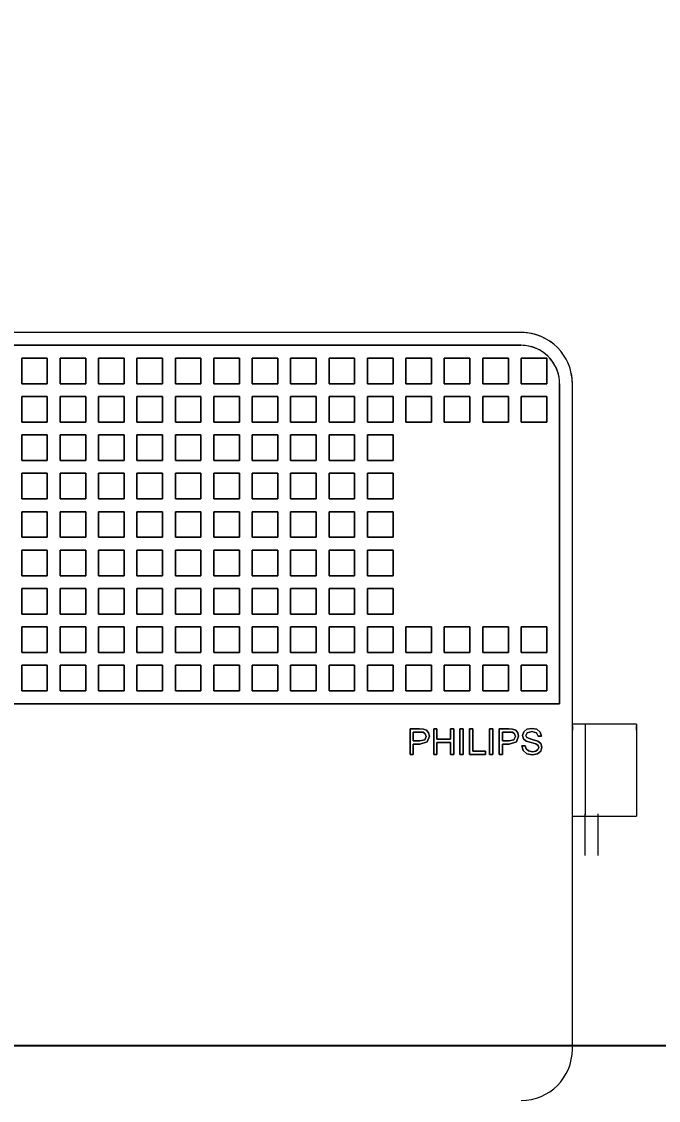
# Model space of a CAD drawing. Header units: millimetres. Extents: x -187664 to 435448, y -313239 to 299894.
# Drawn here: x 96892.5 to 97141.1, y -292047.8 to -291626.3 of the extents above; entities that cross this region are included whole.
import ezdxf

# ---------------------------------------------------------------- set-up
doc = ezdxf.new("R2010")
doc.units = ezdxf.units.MM
doc.layers.add('A-ANNO-DIMS', color=7, linetype='Continuous', lineweight=9)
doc.layers.add('E-LITE-EQPM', color=7, linetype='Continuous', lineweight=35)
doc.styles.add('Arial_2', font='arial.ttf', dxfattribs={"height": 300})
doc.dimstyles.new('DPA-DIM-3_0_T-T', dxfattribs={"dimscale": 304.8, "dimtxt": 306.07782, "dimasz": 0.656168, "dimexe": 0.656168, "dimexo": 0.0625, "dimgap": 0.164042, "dimtad": 1, "dimdec": 0, "dimzin": 0, "dimdsep": 46, "dimtxsty": 'Arial_2', "dimblk1": 'OBLIQUE', "dimblk2": 'OBLIQUE', "dimsah": 1, "dimcen": 0.09, "dimdle": 0.656168, "dimclrd": 7, "dimclre": 7, "dimclrt": 7, "dimadec": 8, "dimazin": 0, "dimtfac": 1, "dimtdec": 4, "dimtix": 1, "dimtmove": 0, "dimatfit": 3, "dimfxl": 1.312336, "dimfxlon": 1, "dimtvp": 1, "dimtolj": 1, "dimtzin": 0, "dimarcsym": 2})

# ---------------------------------------------------------------- blocks, each defined once
blk = doc.blocks.new('ACM_L18 - LED Flood Light Luminaire - ACM_L18 - LED Flood Light Luminaire-V252-2120-01 ENTRANCE 1 SECTION A')
at = {"layer": 'E-LITE-EQPM', "color": 7, "lineweight": 20}
for p, q in [((-886162.71, 104699), (-886572.71, 104699)), ((-886162.71, 104699), (-886572.71, 104699)), ((-886572.71, 104694), (-886162.71, 104694)), ((-886162.71, 104694), (-886572.71, 104694)), ((-886347.71, 104689), (-886357.71, 104689)), ((-886357.71, 104689), (-886357.71, 104679)), ((-886357.71, 104679), (-886357.71, 104689)), ((-886357.71, 104689), (-886347.71, 104689)), ((-886347.71, 104679), (-886347.71, 104689)), ((-886347.71, 104689), (-886347.71, 104679)), ((-886332.71, 104689), (-886342.71, 104689)), ((-886342.71, 104689), (-886342.71, 104679)), ((-886342.71, 104679), (-886342.71, 104689)), ((-886342.71, 104689), (-886332.71, 104689)), ((-886332.71, 104679), (-886332.71, 104689)), ((-886332.71, 104689), (-886332.71, 104679)), ((-886317.71, 104689), (-886327.71, 104689)), ((-886327.71, 104689), (-886327.71, 104679)), ((-886327.71, 104679), (-886327.71, 104689)), ((-886327.71, 104689), (-886317.71, 104689)), ((-886317.71, 104679), (-886317.71, 104689)), ((-886317.71, 104689), (-886317.71, 104679)), ((-886302.71, 104689), (-886312.71, 104689)), ((-886312.71, 104689), (-886312.71, 104679)), ((-886312.71, 104679), (-886312.71, 104689)), ((-886312.71, 104689), (-886302.71, 104689)), ((-886302.71, 104679), (-886302.71, 104689)), ((-886302.71, 104689), (-886302.71, 104679)), ((-886287.71, 104689), (-886297.71, 104689)), ((-886297.71, 104689), (-886297.71, 104679)), ((-886297.71, 104679), (-886297.71, 104689)), ((-886297.71, 104689), (-886287.71, 104689)), ((-886287.71, 104679), (-886287.71, 104689)), ((-886287.71, 104689), (-886287.71, 104679)), ((-886272.71, 104689), (-886282.71, 104689)), ((-886282.71, 104689), (-886282.71, 104679)), ((-886282.71, 104679), (-886282.71, 104689)), ((-886282.71, 104689), (-886272.71, 104689)), ((-886272.71, 104679), (-886272.71, 104689)), ((-886272.71, 104689), (-886272.71, 104679)), ((-886257.71, 104689), (-886267.71, 104689)), ((-886267.71, 104689), (-886267.71, 104679)), ((-886267.71, 104679), (-886267.71, 104689)), ((-886267.71, 104689), (-886257.71, 104689)), ((-886257.71, 104679), (-886257.71, 104689)), ((-886257.71, 104689), (-886257.71, 104679)), ((-886242.71, 104689), (-886252.71, 104689)), ((-886252.71, 104689), (-886252.71, 104679)), ((-886252.71, 104679), (-886252.71, 104689)), ((-886252.71, 104689), (-886242.71, 104689)), ((-886242.71, 104679), (-886242.71, 104689)), ((-886242.71, 104689), (-886242.71, 104679)), ((-886227.71, 104689), (-886237.71, 104689)), ((-886237.71, 104689), (-886237.71, 104679)), ((-886237.71, 104679), (-886237.71, 104689)), ((-886237.71, 104689), (-886227.71, 104689)), ((-886227.71, 104679), (-886227.71, 104689)), ((-886227.71, 104689), (-886227.71, 104679)), ((-886212.71, 104689), (-886222.71, 104689)), ((-886222.71, 104689), (-886222.71, 104679)), ((-886222.71, 104679), (-886222.71, 104689)), ((-886222.71, 104689), (-886212.71, 104689)), ((-886212.71, 104679), (-886212.71, 104689)), ((-886212.71, 104689), (-886212.71, 104679)), ((-886197.71, 104689), (-886207.71, 104689)), ((-886207.71, 104689), (-886207.71, 104679)), ((-886207.71, 104679), (-886207.71, 104689)), ((-886207.71, 104689), (-886197.71, 104689)), ((-886197.71, 104679), (-886197.71, 104689)), ((-886197.71, 104689), (-886197.71, 104679)), ((-886182.71, 104689), (-886192.71, 104689)), ((-886192.71, 104689), (-886192.71, 104679)), ((-886192.71, 104679), (-886192.71, 104689)), ((-886192.71, 104689), (-886182.71, 104689)), ((-886182.71, 104679), (-886182.71, 104689)), ((-886182.71, 104689), (-886182.71, 104679)), ((-886167.71, 104689), (-886177.71, 104689)), ((-886177.71, 104689), (-886177.71, 104679)), ((-886177.71, 104679), (-886177.71, 104689)), ((-886177.71, 104689), (-886167.71, 104689)), ((-886167.71, 104679), (-886167.71, 104689)), ((-886167.71, 104689), (-886167.71, 104679)), ((-886152.71, 104689), (-886162.71, 104689)), ((-886162.71, 104689), (-886162.71, 104679)), ((-886162.71, 104679), (-886162.71, 104689)), ((-886162.71, 104689), (-886152.71, 104689)), ((-886152.71, 104679), (-886152.71, 104689)), ((-886152.71, 104689), (-886152.71, 104679)), ((-886357.71, 104679), (-886347.71, 104679)), ((-886347.71, 104679), (-886357.71, 104679)), ((-886342.71, 104679), (-886332.71, 104679)), ((-886332.71, 104679), (-886342.71, 104679)), ((-886327.71, 104679), (-886317.71, 104679)), ((-886317.71, 104679), (-886327.71, 104679)), ((-886312.71, 104679), (-886302.71, 104679)), ((-886302.71, 104679), (-886312.71, 104679)), ((-886297.71, 104679), (-886287.71, 104679)), ((-886287.71, 104679), (-886297.71, 104679)), ((-886282.71, 104679), (-886272.71, 104679)), ((-886272.71, 104679), (-886282.71, 104679)), ((-886267.71, 104679), (-886257.71, 104679)), ((-886257.71, 104679), (-886267.71, 104679)), ((-886252.71, 104679), (-886242.71, 104679)), ((-886242.71, 104679), (-886252.71, 104679)), ((-886237.71, 104679), (-886227.71, 104679)), ((-886227.71, 104679), (-886237.71, 104679)), ((-886222.71, 104679), (-886212.71, 104679)), ((-886212.71, 104679), (-886222.71, 104679)), ((-886207.71, 104679), (-886197.71, 104679)), ((-886197.71, 104679), (-886207.71, 104679)), ((-886192.71, 104679), (-886182.71, 104679)), ((-886182.71, 104679), (-886192.71, 104679)), ((-886177.71, 104679), (-886167.71, 104679)), ((-886167.71, 104679), (-886177.71, 104679)), ((-886162.71, 104679), (-886152.71, 104679)), ((-886152.71, 104679), (-886162.71, 104679)), ((-886147.71, 104679), (-886147.71, 104554)), ((-886147.71, 104554), (-886147.71, 104679)), ((-886142.71, 104419), (-886142.71, 104679)), ((-886142.71, 104676.95), (-886142.71, 104679)), ((-886347.71, 104674), (-886357.71, 104674)), ((-886357.71, 104674), (-886357.71, 104664)), ((-886357.71, 104664), (-886357.71, 104674)), ((-886357.71, 104674), (-886347.71, 104674)), ((-886347.71, 104664), (-886347.71, 104674)), ((-886347.71, 104674), (-886347.71, 104664)), ((-886332.71, 104674), (-886342.71, 104674)), ((-886342.71, 104674), (-886342.71, 104664)), ((-886342.71, 104664), (-886342.71, 104674)), ((-886342.71, 104674), (-886332.71, 104674)), ((-886332.71, 104664), (-886332.71, 104674)), ((-886332.71, 104674), (-886332.71, 104664)), ((-886317.71, 104674), (-886327.71, 104674)), ((-886327.71, 104674), (-886327.71, 104664)), ((-886327.71, 104664), (-886327.71, 104674)), ((-886327.71, 104674), (-886317.71, 104674)), ((-886317.71, 104664), (-886317.71, 104674)), ((-886317.71, 104674), (-886317.71, 104664)), ((-886302.71, 104674), (-886312.71, 104674)), ((-886312.71, 104674), (-886312.71, 104664)), ((-886312.71, 104664), (-886312.71, 104674)), ((-886312.71, 104674), (-886302.71, 104674)), ((-886302.71, 104664), (-886302.71, 104674)), ((-886302.71, 104674), (-886302.71, 104664)), ((-886287.71, 104674), (-886297.71, 104674)), ((-886297.71, 104674), (-886297.71, 104664)), ((-886297.71, 104664), (-886297.71, 104674)), ((-886297.71, 104674), (-886287.71, 104674)), ((-886287.71, 104664), (-886287.71, 104674)), ((-886287.71, 104674), (-886287.71, 104664)), ((-886272.71, 104674), (-886282.71, 104674)), ((-886282.71, 104674), (-886282.71, 104664)), ((-886282.71, 104664), (-886282.71, 104674)), ((-886282.71, 104674), (-886272.71, 104674)), ((-886272.71, 104664), (-886272.71, 104674)), ((-886272.71, 104674), (-886272.71, 104664)), ((-886257.71, 104674), (-886267.71, 104674)), ((-886267.71, 104674), (-886267.71, 104664)), ((-886267.71, 104664), (-886267.71, 104674)), ((-886267.71, 104674), (-886257.71, 104674)), ((-886257.71, 104664), (-886257.71, 104674)), ((-886257.71, 104674), (-886257.71, 104664)), ((-886242.71, 104674), (-886252.71, 104674)), ((-886252.71, 104674), (-886252.71, 104664)), ((-886252.71, 104664), (-886252.71, 104674)), ((-886252.71, 104674), (-886242.71, 104674)), ((-886242.71, 104664), (-886242.71, 104674)), ((-886242.71, 104674), (-886242.71, 104664)), ((-886227.71, 104674), (-886237.71, 104674)), ((-886237.71, 104674), (-886237.71, 104664)), ((-886237.71, 104664), (-886237.71, 104674)), ((-886237.71, 104674), (-886227.71, 104674)), ((-886227.71, 104664), (-886227.71, 104674)), ((-886227.71, 104674), (-886227.71, 104664)), ((-886212.71, 104674), (-886222.71, 104674)), ((-886222.71, 104674), (-886222.71, 104664)), ((-886222.71, 104664), (-886222.71, 104674)), ((-886222.71, 104674), (-886212.71, 104674)), ((-886212.71, 104664), (-886212.71, 104674)), ((-886212.71, 104674), (-886212.71, 104664)), ((-886197.71, 104674), (-886207.71, 104674)), ((-886207.71, 104674), (-886207.71, 104664)), ((-886207.71, 104664), (-886207.71, 104674)), ((-886207.71, 104674), (-886197.71, 104674)), ((-886197.71, 104664), (-886197.71, 104674)), ((-886197.71, 104674), (-886197.71, 104664)), ((-886182.71, 104674), (-886192.71, 104674)), ((-886192.71, 104674), (-886192.71, 104664)), ((-886192.71, 104664), (-886192.71, 104674)), ((-886192.71, 104674), (-886182.71, 104674)), ((-886182.71, 104664), (-886182.71, 104674)), ((-886182.71, 104674), (-886182.71, 104664)), ((-886167.71, 104674), (-886177.71, 104674)), ((-886177.71, 104674), (-886177.71, 104664)), ((-886177.71, 104664), (-886177.71, 104674)), ((-886177.71, 104674), (-886167.71, 104674)), ((-886167.71, 104664), (-886167.71, 104674)), ((-886167.71, 104674), (-886167.71, 104664)), ((-886152.71, 104674), (-886162.71, 104674)), ((-886162.71, 104674), (-886162.71, 104664)), ((-886162.71, 104664), (-886162.71, 104674)), ((-886162.71, 104674), (-886152.71, 104674)), ((-886152.71, 104664), (-886152.71, 104674)), ((-886152.71, 104674), (-886152.71, 104664)), ((-886357.71, 104664), (-886347.71, 104664)), ((-886347.71, 104664), (-886357.71, 104664)), ((-886342.71, 104664), (-886332.71, 104664)), ((-886332.71, 104664), (-886342.71, 104664)), ((-886327.71, 104664), (-886317.71, 104664)), ((-886317.71, 104664), (-886327.71, 104664)), ((-886312.71, 104664), (-886302.71, 104664)), ((-886302.71, 104664), (-886312.71, 104664)), ((-886297.71, 104664), (-886287.71, 104664)), ((-886287.71, 104664), (-886297.71, 104664)), ((-886282.71, 104664), (-886272.71, 104664)), ((-886272.71, 104664), (-886282.71, 104664)), ((-886267.71, 104664), (-886257.71, 104664)), ((-886257.71, 104664), (-886267.71, 104664)), ((-886252.71, 104664), (-886242.71, 104664)), ((-886242.71, 104664), (-886252.71, 104664)), ((-886237.71, 104664), (-886227.71, 104664)), ((-886227.71, 104664), (-886237.71, 104664)), ((-886222.71, 104664), (-886212.71, 104664)), ((-886212.71, 104664), (-886222.71, 104664)), ((-886207.71, 104664), (-886197.71, 104664)), ((-886197.71, 104664), (-886207.71, 104664)), ((-886192.71, 104664), (-886182.71, 104664)), ((-886182.71, 104664), (-886192.71, 104664)), ((-886177.71, 104664), (-886167.71, 104664)), ((-886167.71, 104664), (-886177.71, 104664)), ((-886162.71, 104664), (-886152.71, 104664)), ((-886152.71, 104664), (-886162.71, 104664)), ((-886347.71, 104659), (-886357.71, 104659)), ((-886357.71, 104659), (-886357.71, 104649)), ((-886357.71, 104649), (-886357.71, 104659)), ((-886357.71, 104659), (-886347.71, 104659)), ((-886347.71, 104649), (-886347.71, 104659)), ((-886347.71, 104659), (-886347.71, 104649)), ((-886332.71, 104659), (-886342.71, 104659)), ((-886342.71, 104659), (-886342.71, 104649)), ((-886342.71, 104649), (-886342.71, 104659)), ((-886342.71, 104659), (-886332.71, 104659)), ((-886332.71, 104649), (-886332.71, 104659)), ((-886332.71, 104659), (-886332.71, 104649)), ((-886317.71, 104659), (-886327.71, 104659)), ((-886327.71, 104659), (-886327.71, 104649)), ((-886327.71, 104649), (-886327.71, 104659)), ((-886327.71, 104659), (-886317.71, 104659)), ((-886317.71, 104649), (-886317.71, 104659)), ((-886317.71, 104659), (-886317.71, 104649)), ((-886302.71, 104659), (-886312.71, 104659)), ((-886312.71, 104659), (-886312.71, 104649)), ((-886312.71, 104649), (-886312.71, 104659)), ((-886312.71, 104659), (-886302.71, 104659)), ((-886302.71, 104649), (-886302.71, 104659)), ((-886302.71, 104659), (-886302.71, 104649)), ((-886287.71, 104659), (-886297.71, 104659)), ((-886297.71, 104659), (-886297.71, 104649)), ((-886297.71, 104649), (-886297.71, 104659)), ((-886297.71, 104659), (-886287.71, 104659)), ((-886287.71, 104649), (-886287.71, 104659)), ((-886287.71, 104659), (-886287.71, 104649)), ((-886272.71, 104659), (-886282.71, 104659)), ((-886282.71, 104659), (-886282.71, 104649)), ((-886282.71, 104649), (-886282.71, 104659)), ((-886282.71, 104659), (-886272.71, 104659)), ((-886272.71, 104649), (-886272.71, 104659)), ((-886272.71, 104659), (-886272.71, 104649)), ((-886257.71, 104659), (-886267.71, 104659)), ((-886267.71, 104659), (-886267.71, 104649)), ((-886267.71, 104649), (-886267.71, 104659)), ((-886267.71, 104659), (-886257.71, 104659)), ((-886257.71, 104649), (-886257.71, 104659)), ((-886257.71, 104659), (-886257.71, 104649)), ((-886242.71, 104659), (-886252.71, 104659)), ((-886252.71, 104659), (-886252.71, 104649)), ((-886252.71, 104649), (-886252.71, 104659)), ((-886252.71, 104659), (-886242.71, 104659)), ((-886242.71, 104649), (-886242.71, 104659)), ((-886242.71, 104659), (-886242.71, 104649)), ((-886227.71, 104659), (-886237.71, 104659)), ((-886237.71, 104659), (-886237.71, 104649)), ((-886237.71, 104649), (-886237.71, 104659)), ((-886237.71, 104659), (-886227.71, 104659)), ((-886227.71, 104649), (-886227.71, 104659)), ((-886227.71, 104659), (-886227.71, 104649)), ((-886212.71, 104659), (-886222.71, 104659)), ((-886222.71, 104659), (-886222.71, 104649)), ((-886222.71, 104649), (-886222.71, 104659)), ((-886222.71, 104659), (-886212.71, 104659)), ((-886212.71, 104649), (-886212.71, 104659)), ((-886212.71, 104659), (-886212.71, 104649)), ((-886357.71, 104649), (-886347.71, 104649)), ((-886347.71, 104649), (-886357.71, 104649)), ((-886342.71, 104649), (-886332.71, 104649)), ((-886332.71, 104649), (-886342.71, 104649)), ((-886327.71, 104649), (-886317.71, 104649)), ((-886317.71, 104649), (-886327.71, 104649)), ((-886312.71, 104649), (-886302.71, 104649)), ((-886302.71, 104649), (-886312.71, 104649)), ((-886297.71, 104649), (-886287.71, 104649)), ((-886287.71, 104649), (-886297.71, 104649)), ((-886282.71, 104649), (-886272.71, 104649)), ((-886272.71, 104649), (-886282.71, 104649)), ((-886267.71, 104649), (-886257.71, 104649)), ((-886257.71, 104649), (-886267.71, 104649)), ((-886252.71, 104649), (-886242.71, 104649)), ((-886242.71, 104649), (-886252.71, 104649)), ((-886237.71, 104649), (-886227.71, 104649)), ((-886227.71, 104649), (-886237.71, 104649)), ((-886222.71, 104649), (-886212.71, 104649)), ((-886212.71, 104649), (-886222.71, 104649)), ((-886347.71, 104644), (-886357.71, 104644)), ((-886357.71, 104644), (-886357.71, 104634)), ((-886357.71, 104634), (-886357.71, 104644)), ((-886357.71, 104644), (-886347.71, 104644)), ((-886347.71, 104634), (-886347.71, 104644)), ((-886347.71, 104644), (-886347.71, 104634)), ((-886332.71, 104644), (-886342.71, 104644)), ((-886342.71, 104644), (-886342.71, 104634)), ((-886342.71, 104634), (-886342.71, 104644)), ((-886342.71, 104644), (-886332.71, 104644)), ((-886332.71, 104634), (-886332.71, 104644)), ((-886332.71, 104644), (-886332.71, 104634)), ((-886317.71, 104644), (-886327.71, 104644)), ((-886327.71, 104644), (-886327.71, 104634)), ((-886327.71, 104634), (-886327.71, 104644)), ((-886327.71, 104644), (-886317.71, 104644)), ((-886317.71, 104634), (-886317.71, 104644)), ((-886317.71, 104644), (-886317.71, 104634)), ((-886302.71, 104644), (-886312.71, 104644)), ((-886312.71, 104644), (-886312.71, 104634)), ((-886312.71, 104634), (-886312.71, 104644)), ((-886312.71, 104644), (-886302.71, 104644)), ((-886302.71, 104634), (-886302.71, 104644)), ((-886302.71, 104644), (-886302.71, 104634)), ((-886287.71, 104644), (-886297.71, 104644)), ((-886297.71, 104644), (-886297.71, 104634)), ((-886297.71, 104634), (-886297.71, 104644)), ((-886297.71, 104644), (-886287.71, 104644)), ((-886287.71, 104634), (-886287.71, 104644)), ((-886287.71, 104644), (-886287.71, 104634)), ((-886272.71, 104644), (-886282.71, 104644)), ((-886282.71, 104644), (-886282.71, 104634)), ((-886282.71, 104634), (-886282.71, 104644)), ((-886282.71, 104644), (-886272.71, 104644)), ((-886272.71, 104634), (-886272.71, 104644)), ((-886272.71, 104644), (-886272.71, 104634)), ((-886257.71, 104644), (-886267.71, 104644)), ((-886267.71, 104644), (-886267.71, 104634)), ((-886267.71, 104634), (-886267.71, 104644)), ((-886267.71, 104644), (-886257.71, 104644)), ((-886257.71, 104634), (-886257.71, 104644)), ((-886257.71, 104644), (-886257.71, 104634)), ((-886242.71, 104644), (-886252.71, 104644)), ((-886252.71, 104644), (-886252.71, 104634)), ((-886252.71, 104634), (-886252.71, 104644)), ((-886252.71, 104644), (-886242.71, 104644)), ((-886242.71, 104634), (-886242.71, 104644)), ((-886242.71, 104644), (-886242.71, 104634)), ((-886227.71, 104644), (-886237.71, 104644)), ((-886237.71, 104644), (-886237.71, 104634)), ((-886237.71, 104634), (-886237.71, 104644)), ((-886237.71, 104644), (-886227.71, 104644)), ((-886227.71, 104634), (-886227.71, 104644)), ((-886227.71, 104644), (-886227.71, 104634)), ((-886212.71, 104644), (-886222.71, 104644)), ((-886222.71, 104644), (-886222.71, 104634)), ((-886222.71, 104634), (-886222.71, 104644)), ((-886222.71, 104644), (-886212.71, 104644)), ((-886212.71, 104634), (-886212.71, 104644)), ((-886212.71, 104644), (-886212.71, 104634)), ((-886357.71, 104634), (-886347.71, 104634)), ((-886347.71, 104634), (-886357.71, 104634)), ((-886342.71, 104634), (-886332.71, 104634)), ((-886332.71, 104634), (-886342.71, 104634)), ((-886327.71, 104634), (-886317.71, 104634)), ((-886317.71, 104634), (-886327.71, 104634)), ((-886312.71, 104634), (-886302.71, 104634)), ((-886302.71, 104634), (-886312.71, 104634)), ((-886297.71, 104634), (-886287.71, 104634)), ((-886287.71, 104634), (-886297.71, 104634)), ((-886282.71, 104634), (-886272.71, 104634)), ((-886272.71, 104634), (-886282.71, 104634)), ((-886267.71, 104634), (-886257.71, 104634)), ((-886257.71, 104634), (-886267.71, 104634)), ((-886252.71, 104634), (-886242.71, 104634)), ((-886242.71, 104634), (-886252.71, 104634)), ((-886237.71, 104634), (-886227.71, 104634)), ((-886227.71, 104634), (-886237.71, 104634)), ((-886222.71, 104634), (-886212.71, 104634)), ((-886212.71, 104634), (-886222.71, 104634)), ((-886347.71, 104629), (-886357.71, 104629)), ((-886357.71, 104629), (-886357.71, 104619)), ((-886357.71, 104619), (-886357.71, 104629)), ((-886357.71, 104629), (-886347.71, 104629)), ((-886347.71, 104619), (-886347.71, 104629)), ((-886347.71, 104629), (-886347.71, 104619)), ((-886332.71, 104629), (-886342.71, 104629)), ((-886342.71, 104629), (-886342.71, 104619)), ((-886342.71, 104619), (-886342.71, 104629)), ((-886342.71, 104629), (-886332.71, 104629)), ((-886332.71, 104619), (-886332.71, 104629)), ((-886332.71, 104629), (-886332.71, 104619)), ((-886317.71, 104629), (-886327.71, 104629)), ((-886327.71, 104629), (-886327.71, 104619)), ((-886327.71, 104619), (-886327.71, 104629)), ((-886327.71, 104629), (-886317.71, 104629)), ((-886317.71, 104619), (-886317.71, 104629)), ((-886317.71, 104629), (-886317.71, 104619)), ((-886302.71, 104629), (-886312.71, 104629)), ((-886312.71, 104629), (-886312.71, 104619)), ((-886312.71, 104619), (-886312.71, 104629)), ((-886312.71, 104629), (-886302.71, 104629)), ((-886302.71, 104619), (-886302.71, 104629)), ((-886302.71, 104629), (-886302.71, 104619)), ((-886287.71, 104629), (-886297.71, 104629)), ((-886297.71, 104629), (-886297.71, 104619)), ((-886297.71, 104619), (-886297.71, 104629)), ((-886297.71, 104629), (-886287.71, 104629)), ((-886287.71, 104619), (-886287.71, 104629)), ((-886287.71, 104629), (-886287.71, 104619)), ((-886272.71, 104629), (-886282.71, 104629)), ((-886282.71, 104629), (-886282.71, 104619)), ((-886282.71, 104619), (-886282.71, 104629)), ((-886282.71, 104629), (-886272.71, 104629)), ((-886272.71, 104619), (-886272.71, 104629)), ((-886272.71, 104629), (-886272.71, 104619)), ((-886257.71, 104629), (-886267.71, 104629)), ((-886267.71, 104629), (-886267.71, 104619)), ((-886267.71, 104619), (-886267.71, 104629)), ((-886267.71, 104629), (-886257.71, 104629)), ((-886257.71, 104619), (-886257.71, 104629)), ((-886257.71, 104629), (-886257.71, 104619)), ((-886242.71, 104629), (-886252.71, 104629)), ((-886252.71, 104629), (-886252.71, 104619)), ((-886252.71, 104619), (-886252.71, 104629)), ((-886252.71, 104629), (-886242.71, 104629)), ((-886242.71, 104619), (-886242.71, 104629)), ((-886242.71, 104629), (-886242.71, 104619)), ((-886227.71, 104629), (-886237.71, 104629)), ((-886237.71, 104629), (-886237.71, 104619)), ((-886237.71, 104619), (-886237.71, 104629)), ((-886237.71, 104629), (-886227.71, 104629)), ((-886227.71, 104619), (-886227.71, 104629)), ((-886227.71, 104629), (-886227.71, 104619)), ((-886212.71, 104629), (-886222.71, 104629)), ((-886222.71, 104629), (-886222.71, 104619)), ((-886222.71, 104619), (-886222.71, 104629)), ((-886222.71, 104629), (-886212.71, 104629)), ((-886212.71, 104619), (-886212.71, 104629)), ((-886212.71, 104629), (-886212.71, 104619)), ((-886357.71, 104619), (-886347.71, 104619)), ((-886347.71, 104619), (-886357.71, 104619)), ((-886342.71, 104619), (-886332.71, 104619)), ((-886332.71, 104619), (-886342.71, 104619)), ((-886327.71, 104619), (-886317.71, 104619)), ((-886317.71, 104619), (-886327.71, 104619)), ((-886312.71, 104619), (-886302.71, 104619)), ((-886302.71, 104619), (-886312.71, 104619)), ((-886297.71, 104619), (-886287.71, 104619)), ((-886287.71, 104619), (-886297.71, 104619)), ((-886282.71, 104619), (-886272.71, 104619)), ((-886272.71, 104619), (-886282.71, 104619)), ((-886267.71, 104619), (-886257.71, 104619)), ((-886257.71, 104619), (-886267.71, 104619)), ((-886252.71, 104619), (-886242.71, 104619)), ((-886242.71, 104619), (-886252.71, 104619)), ((-886237.71, 104619), (-886227.71, 104619)), ((-886227.71, 104619), (-886237.71, 104619)), ((-886222.71, 104619), (-886212.71, 104619)), ((-886212.71, 104619), (-886222.71, 104619)), ((-886347.71, 104614), (-886357.71, 104614)), ((-886357.71, 104614), (-886357.71, 104604)), ((-886357.71, 104604), (-886357.71, 104614)), ((-886357.71, 104614), (-886347.71, 104614)), ((-886347.71, 104604), (-886347.71, 104614)), ((-886347.71, 104614), (-886347.71, 104604)), ((-886332.71, 104614), (-886342.71, 104614)), ((-886342.71, 104614), (-886342.71, 104604)), ((-886342.71, 104604), (-886342.71, 104614)), ((-886342.71, 104614), (-886332.71, 104614)), ((-886332.71, 104604), (-886332.71, 104614)), ((-886332.71, 104614), (-886332.71, 104604)), ((-886317.71, 104614), (-886327.71, 104614)), ((-886327.71, 104614), (-886327.71, 104604)), ((-886327.71, 104604), (-886327.71, 104614)), ((-886327.71, 104614), (-886317.71, 104614)), ((-886317.71, 104604), (-886317.71, 104614)), ((-886317.71, 104614), (-886317.71, 104604)), ((-886302.71, 104614), (-886312.71, 104614)), ((-886312.71, 104614), (-886312.71, 104604)), ((-886312.71, 104604), (-886312.71, 104614)), ((-886312.71, 104614), (-886302.71, 104614)), ((-886302.71, 104604), (-886302.71, 104614)), ((-886302.71, 104614), (-886302.71, 104604)), ((-886287.71, 104614), (-886297.71, 104614)), ((-886297.71, 104614), (-886297.71, 104604)), ((-886297.71, 104604), (-886297.71, 104614)), ((-886297.71, 104614), (-886287.71, 104614)), ((-886287.71, 104604), (-886287.71, 104614)), ((-886287.71, 104614), (-886287.71, 104604)), ((-886272.71, 104614), (-886282.71, 104614)), ((-886282.71, 104614), (-886282.71, 104604)), ((-886282.71, 104604), (-886282.71, 104614)), ((-886282.71, 104614), (-886272.71, 104614)), ((-886272.71, 104604), (-886272.71, 104614)), ((-886272.71, 104614), (-886272.71, 104604)), ((-886257.71, 104614), (-886267.71, 104614)), ((-886267.71, 104614), (-886267.71, 104604)), ((-886267.71, 104604), (-886267.71, 104614)), ((-886267.71, 104614), (-886257.71, 104614)), ((-886257.71, 104604), (-886257.71, 104614)), ((-886257.71, 104614), (-886257.71, 104604)), ((-886242.71, 104614), (-886252.71, 104614)), ((-886252.71, 104614), (-886252.71, 104604)), ((-886252.71, 104604), (-886252.71, 104614)), ((-886252.71, 104614), (-886242.71, 104614)), ((-886242.71, 104604), (-886242.71, 104614)), ((-886242.71, 104614), (-886242.71, 104604)), ((-886227.71, 104614), (-886237.71, 104614)), ((-886237.71, 104614), (-886237.71, 104604)), ((-886237.71, 104604), (-886237.71, 104614)), ((-886237.71, 104614), (-886227.71, 104614)), ((-886227.71, 104604), (-886227.71, 104614)), ((-886227.71, 104614), (-886227.71, 104604)), ((-886212.71, 104614), (-886222.71, 104614)), ((-886222.71, 104614), (-886222.71, 104604)), ((-886222.71, 104604), (-886222.71, 104614)), ((-886222.71, 104614), (-886212.71, 104614)), ((-886212.71, 104604), (-886212.71, 104614)), ((-886212.71, 104614), (-886212.71, 104604)), ((-886357.71, 104604), (-886347.71, 104604)), ((-886347.71, 104604), (-886357.71, 104604)), ((-886342.71, 104604), (-886332.71, 104604)), ((-886332.71, 104604), (-886342.71, 104604)), ((-886327.71, 104604), (-886317.71, 104604)), ((-886317.71, 104604), (-886327.71, 104604)), ((-886312.71, 104604), (-886302.71, 104604)), ((-886302.71, 104604), (-886312.71, 104604)), ((-886297.71, 104604), (-886287.71, 104604)), ((-886287.71, 104604), (-886297.71, 104604)), ((-886282.71, 104604), (-886272.71, 104604)), ((-886272.71, 104604), (-886282.71, 104604)), ((-886267.71, 104604), (-886257.71, 104604)), ((-886257.71, 104604), (-886267.71, 104604)), ((-886252.71, 104604), (-886242.71, 104604)), ((-886242.71, 104604), (-886252.71, 104604)), ((-886237.71, 104604), (-886227.71, 104604)), ((-886227.71, 104604), (-886237.71, 104604)), ((-886222.71, 104604), (-886212.71, 104604)), ((-886212.71, 104604), (-886222.71, 104604)), ((-886347.71, 104599), (-886357.71, 104599)), ((-886357.71, 104599), (-886357.71, 104589)), ((-886357.71, 104589), (-886357.71, 104599)), ((-886357.71, 104599), (-886347.71, 104599)), ((-886347.71, 104589), (-886347.71, 104599)), ((-886347.71, 104599), (-886347.71, 104589)), ((-886332.71, 104599), (-886342.71, 104599)), ((-886342.71, 104599), (-886342.71, 104589)), ((-886342.71, 104589), (-886342.71, 104599)), ((-886342.71, 104599), (-886332.71, 104599)), ((-886332.71, 104589), (-886332.71, 104599)), ((-886332.71, 104599), (-886332.71, 104589)), ((-886317.71, 104599), (-886327.71, 104599)), ((-886327.71, 104599), (-886327.71, 104589)), ((-886327.71, 104589), (-886327.71, 104599)), ((-886327.71, 104599), (-886317.71, 104599)), ((-886317.71, 104589), (-886317.71, 104599)), ((-886317.71, 104599), (-886317.71, 104589)), ((-886302.71, 104599), (-886312.71, 104599)), ((-886312.71, 104599), (-886312.71, 104589)), ((-886312.71, 104589), (-886312.71, 104599)), ((-886312.71, 104599), (-886302.71, 104599)), ((-886302.71, 104589), (-886302.71, 104599)), ((-886302.71, 104599), (-886302.71, 104589)), ((-886287.71, 104599), (-886297.71, 104599)), ((-886297.71, 104599), (-886297.71, 104589)), ((-886297.71, 104589), (-886297.71, 104599)), ((-886297.71, 104599), (-886287.71, 104599)), ((-886287.71, 104589), (-886287.71, 104599)), ((-886287.71, 104599), (-886287.71, 104589)), ((-886272.71, 104599), (-886282.71, 104599)), ((-886282.71, 104599), (-886282.71, 104589)), ((-886282.71, 104589), (-886282.71, 104599)), ((-886282.71, 104599), (-886272.71, 104599)), ((-886272.71, 104589), (-886272.71, 104599)), ((-886272.71, 104599), (-886272.71, 104589)), ((-886257.71, 104599), (-886267.71, 104599)), ((-886267.71, 104599), (-886267.71, 104589)), ((-886267.71, 104589), (-886267.71, 104599)), ((-886267.71, 104599), (-886257.71, 104599)), ((-886257.71, 104589), (-886257.71, 104599)), ((-886257.71, 104599), (-886257.71, 104589)), ((-886242.71, 104599), (-886252.71, 104599)), ((-886252.71, 104599), (-886252.71, 104589)), ((-886252.71, 104589), (-886252.71, 104599)), ((-886252.71, 104599), (-886242.71, 104599)), ((-886242.71, 104589), (-886242.71, 104599)), ((-886242.71, 104599), (-886242.71, 104589)), ((-886227.71, 104599), (-886237.71, 104599)), ((-886237.71, 104599), (-886237.71, 104589)), ((-886237.71, 104589), (-886237.71, 104599)), ((-886237.71, 104599), (-886227.71, 104599)), ((-886227.71, 104589), (-886227.71, 104599)), ((-886227.71, 104599), (-886227.71, 104589)), ((-886212.71, 104599), (-886222.71, 104599)), ((-886222.71, 104599), (-886222.71, 104589)), ((-886222.71, 104589), (-886222.71, 104599)), ((-886222.71, 104599), (-886212.71, 104599)), ((-886212.71, 104589), (-886212.71, 104599)), ((-886212.71, 104599), (-886212.71, 104589)), ((-886357.71, 104589), (-886347.71, 104589)), ((-886347.71, 104589), (-886357.71, 104589)), ((-886342.71, 104589), (-886332.71, 104589)), ((-886332.71, 104589), (-886342.71, 104589)), ((-886327.71, 104589), (-886317.71, 104589)), ((-886317.71, 104589), (-886327.71, 104589)), ((-886312.71, 104589), (-886302.71, 104589)), ((-886302.71, 104589), (-886312.71, 104589)), ((-886297.71, 104589), (-886287.71, 104589)), ((-886287.71, 104589), (-886297.71, 104589)), ((-886282.71, 104589), (-886272.71, 104589)), ((-886272.71, 104589), (-886282.71, 104589)), ((-886267.71, 104589), (-886257.71, 104589)), ((-886257.71, 104589), (-886267.71, 104589)), ((-886252.71, 104589), (-886242.71, 104589)), ((-886242.71, 104589), (-886252.71, 104589)), ((-886237.71, 104589), (-886227.71, 104589)), ((-886227.71, 104589), (-886237.71, 104589)), ((-886222.71, 104589), (-886212.71, 104589)), ((-886212.71, 104589), (-886222.71, 104589)), ((-886347.71, 104584), (-886357.71, 104584)), ((-886357.71, 104584), (-886357.71, 104574)), ((-886357.71, 104574), (-886357.71, 104584)), ((-886357.71, 104584), (-886347.71, 104584)), ((-886347.71, 104574), (-886347.71, 104584)), ((-886347.71, 104584), (-886347.71, 104574)), ((-886332.71, 104584), (-886342.71, 104584)), ((-886342.71, 104584), (-886342.71, 104574)), ((-886342.71, 104574), (-886342.71, 104584)), ((-886342.71, 104584), (-886332.71, 104584)), ((-886332.71, 104574), (-886332.71, 104584)), ((-886332.71, 104584), (-886332.71, 104574)), ((-886317.71, 104584), (-886327.71, 104584)), ((-886327.71, 104584), (-886327.71, 104574)), ((-886327.71, 104574), (-886327.71, 104584)), ((-886327.71, 104584), (-886317.71, 104584)), ((-886317.71, 104574), (-886317.71, 104584)), ((-886317.71, 104584), (-886317.71, 104574)), ((-886302.71, 104584), (-886312.71, 104584)), ((-886312.71, 104584), (-886312.71, 104574)), ((-886312.71, 104574), (-886312.71, 104584)), ((-886312.71, 104584), (-886302.71, 104584)), ((-886302.71, 104574), (-886302.71, 104584)), ((-886302.71, 104584), (-886302.71, 104574)), ((-886287.71, 104584), (-886297.71, 104584)), ((-886297.71, 104584), (-886297.71, 104574)), ((-886297.71, 104574), (-886297.71, 104584)), ((-886297.71, 104584), (-886287.71, 104584)), ((-886287.71, 104574), (-886287.71, 104584)), ((-886287.71, 104584), (-886287.71, 104574)), ((-886272.71, 104584), (-886282.71, 104584)), ((-886282.71, 104584), (-886282.71, 104574)), ((-886282.71, 104574), (-886282.71, 104584)), ((-886282.71, 104584), (-886272.71, 104584)), ((-886272.71, 104574), (-886272.71, 104584)), ((-886272.71, 104584), (-886272.71, 104574)), ((-886257.71, 104584), (-886267.71, 104584)), ((-886267.71, 104584), (-886267.71, 104574)), ((-886267.71, 104574), (-886267.71, 104584)), ((-886267.71, 104584), (-886257.71, 104584)), ((-886257.71, 104574), (-886257.71, 104584)), ((-886257.71, 104584), (-886257.71, 104574)), ((-886242.71, 104584), (-886252.71, 104584)), ((-886252.71, 104584), (-886252.71, 104574)), ((-886252.71, 104574), (-886252.71, 104584)), ((-886252.71, 104584), (-886242.71, 104584)), ((-886242.71, 104574), (-886242.71, 104584)), ((-886242.71, 104584), (-886242.71, 104574)), ((-886227.71, 104584), (-886237.71, 104584)), ((-886237.71, 104584), (-886237.71, 104574)), ((-886237.71, 104574), (-886237.71, 104584)), ((-886237.71, 104584), (-886227.71, 104584)), ((-886227.71, 104574), (-886227.71, 104584)), ((-886227.71, 104584), (-886227.71, 104574)), ((-886212.71, 104584), (-886222.71, 104584)), ((-886222.71, 104584), (-886222.71, 104574)), ((-886222.71, 104574), (-886222.71, 104584)), ((-886222.71, 104584), (-886212.71, 104584)), ((-886212.71, 104574), (-886212.71, 104584)), ((-886212.71, 104584), (-886212.71, 104574)), ((-886197.71, 104584), (-886207.71, 104584)), ((-886207.71, 104584), (-886207.71, 104574)), ((-886207.71, 104574), (-886207.71, 104584)), ((-886207.71, 104584), (-886197.71, 104584)), ((-886197.71, 104574), (-886197.71, 104584)), ((-886197.71, 104584), (-886197.71, 104574)), ((-886182.71, 104584), (-886192.71, 104584)), ((-886192.71, 104584), (-886192.71, 104574)), ((-886192.71, 104574), (-886192.71, 104584)), ((-886192.71, 104584), (-886182.71, 104584)), ((-886182.71, 104574), (-886182.71, 104584)), ((-886182.71, 104584), (-886182.71, 104574)), ((-886167.71, 104584), (-886177.71, 104584)), ((-886177.71, 104584), (-886177.71, 104574)), ((-886177.71, 104574), (-886177.71, 104584)), ((-886177.71, 104584), (-886167.71, 104584)), ((-886167.71, 104574), (-886167.71, 104584)), ((-886167.71, 104584), (-886167.71, 104574)), ((-886152.71, 104584), (-886162.71, 104584)), ((-886162.71, 104584), (-886162.71, 104574)), ((-886162.71, 104574), (-886162.71, 104584)), ((-886162.71, 104584), (-886152.71, 104584)), ((-886152.71, 104574), (-886152.71, 104584)), ((-886152.71, 104584), (-886152.71, 104574)), ((-886357.71, 104574), (-886347.71, 104574)), ((-886347.71, 104574), (-886357.71, 104574)), ((-886342.71, 104574), (-886332.71, 104574)), ((-886332.71, 104574), (-886342.71, 104574)), ((-886327.71, 104574), (-886317.71, 104574)), ((-886317.71, 104574), (-886327.71, 104574)), ((-886312.71, 104574), (-886302.71, 104574)), ((-886302.71, 104574), (-886312.71, 104574)), ((-886297.71, 104574), (-886287.71, 104574)), ((-886287.71, 104574), (-886297.71, 104574)), ((-886282.71, 104574), (-886272.71, 104574)), ((-886272.71, 104574), (-886282.71, 104574)), ((-886267.71, 104574), (-886257.71, 104574)), ((-886257.71, 104574), (-886267.71, 104574)), ((-886252.71, 104574), (-886242.71, 104574)), ((-886242.71, 104574), (-886252.71, 104574)), ((-886237.71, 104574), (-886227.71, 104574)), ((-886227.71, 104574), (-886237.71, 104574)), ((-886222.71, 104574), (-886212.71, 104574)), ((-886212.71, 104574), (-886222.71, 104574)), ((-886207.71, 104574), (-886197.71, 104574)), ((-886197.71, 104574), (-886207.71, 104574)), ((-886192.71, 104574), (-886182.71, 104574)), ((-886182.71, 104574), (-886192.71, 104574)), ((-886177.71, 104574), (-886167.71, 104574)), ((-886167.71, 104574), (-886177.71, 104574)), ((-886162.71, 104574), (-886152.71, 104574)), ((-886152.71, 104574), (-886162.71, 104574)), ((-886347.71, 104569), (-886357.71, 104569)), ((-886357.71, 104569), (-886357.71, 104559)), ((-886357.71, 104559), (-886357.71, 104569)), ((-886357.71, 104569), (-886347.71, 104569)), ((-886347.71, 104559), (-886347.71, 104569)), ((-886347.71, 104569), (-886347.71, 104559)), ((-886332.71, 104569), (-886342.71, 104569)), ((-886342.71, 104569), (-886342.71, 104559)), ((-886342.71, 104559), (-886342.71, 104569)), ((-886342.71, 104569), (-886332.71, 104569)), ((-886332.71, 104559), (-886332.71, 104569)), ((-886332.71, 104569), (-886332.71, 104559)), ((-886317.71, 104569), (-886327.71, 104569)), ((-886327.71, 104569), (-886327.71, 104559)), ((-886327.71, 104559), (-886327.71, 104569)), ((-886327.71, 104569), (-886317.71, 104569)), ((-886317.71, 104559), (-886317.71, 104569)), ((-886317.71, 104569), (-886317.71, 104559)), ((-886302.71, 104569), (-886312.71, 104569)), ((-886312.71, 104569), (-886312.71, 104559)), ((-886312.71, 104559), (-886312.71, 104569)), ((-886312.71, 104569), (-886302.71, 104569)), ((-886302.71, 104559), (-886302.71, 104569)), ((-886302.71, 104569), (-886302.71, 104559)), ((-886287.71, 104569), (-886297.71, 104569)), ((-886297.71, 104569), (-886297.71, 104559)), ((-886297.71, 104559), (-886297.71, 104569)), ((-886297.71, 104569), (-886287.71, 104569)), ((-886287.71, 104559), (-886287.71, 104569)), ((-886287.71, 104569), (-886287.71, 104559)), ((-886272.71, 104569), (-886282.71, 104569)), ((-886282.71, 104569), (-886282.71, 104559)), ((-886282.71, 104559), (-886282.71, 104569)), ((-886282.71, 104569), (-886272.71, 104569)), ((-886272.71, 104559), (-886272.71, 104569)), ((-886272.71, 104569), (-886272.71, 104559)), ((-886257.71, 104569), (-886267.71, 104569)), ((-886267.71, 104569), (-886267.71, 104559)), ((-886267.71, 104559), (-886267.71, 104569)), ((-886267.71, 104569), (-886257.71, 104569)), ((-886257.71, 104559), (-886257.71, 104569)), ((-886257.71, 104569), (-886257.71, 104559)), ((-886242.71, 104569), (-886252.71, 104569)), ((-886252.71, 104569), (-886252.71, 104559)), ((-886252.71, 104559), (-886252.71, 104569)), ((-886252.71, 104569), (-886242.71, 104569)), ((-886242.71, 104559), (-886242.71, 104569)), ((-886242.71, 104569), (-886242.71, 104559)), ((-886227.71, 104569), (-886237.71, 104569)), ((-886237.71, 104569), (-886237.71, 104559)), ((-886237.71, 104559), (-886237.71, 104569)), ((-886237.71, 104569), (-886227.71, 104569)), ((-886227.71, 104559), (-886227.71, 104569)), ((-886227.71, 104569), (-886227.71, 104559)), ((-886212.71, 104569), (-886222.71, 104569)), ((-886222.71, 104569), (-886222.71, 104559)), ((-886222.71, 104559), (-886222.71, 104569)), ((-886222.71, 104569), (-886212.71, 104569)), ((-886212.71, 104559), (-886212.71, 104569)), ((-886212.71, 104569), (-886212.71, 104559)), ((-886197.71, 104569), (-886207.71, 104569)), ((-886207.71, 104569), (-886207.71, 104559)), ((-886207.71, 104559), (-886207.71, 104569)), ((-886207.71, 104569), (-886197.71, 104569)), ((-886197.71, 104559), (-886197.71, 104569)), ((-886197.71, 104569), (-886197.71, 104559)), ((-886182.71, 104569), (-886192.71, 104569)), ((-886192.71, 104569), (-886192.71, 104559)), ((-886192.71, 104559), (-886192.71, 104569)), ((-886192.71, 104569), (-886182.71, 104569)), ((-886182.71, 104559), (-886182.71, 104569)), ((-886182.71, 104569), (-886182.71, 104559)), ((-886167.71, 104569), (-886177.71, 104569)), ((-886177.71, 104569), (-886177.71, 104559)), ((-886177.71, 104559), (-886177.71, 104569)), ((-886177.71, 104569), (-886167.71, 104569)), ((-886167.71, 104559), (-886167.71, 104569)), ((-886167.71, 104569), (-886167.71, 104559)), ((-886152.71, 104569), (-886162.71, 104569)), ((-886162.71, 104569), (-886162.71, 104559)), ((-886162.71, 104559), (-886162.71, 104569)), ((-886162.71, 104569), (-886152.71, 104569)), ((-886152.71, 104559), (-886152.71, 104569)), ((-886152.71, 104569), (-886152.71, 104559)), ((-886357.71, 104559), (-886347.71, 104559)), ((-886347.71, 104559), (-886357.71, 104559)), ((-886342.71, 104559), (-886332.71, 104559)), ((-886332.71, 104559), (-886342.71, 104559)), ((-886327.71, 104559), (-886317.71, 104559)), ((-886317.71, 104559), (-886327.71, 104559)), ((-886312.71, 104559), (-886302.71, 104559)), ((-886302.71, 104559), (-886312.71, 104559)), ((-886297.71, 104559), (-886287.71, 104559)), ((-886287.71, 104559), (-886297.71, 104559)), ((-886282.71, 104559), (-886272.71, 104559)), ((-886272.71, 104559), (-886282.71, 104559)), ((-886267.71, 104559), (-886257.71, 104559)), ((-886257.71, 104559), (-886267.71, 104559)), ((-886252.71, 104559), (-886242.71, 104559)), ((-886242.71, 104559), (-886252.71, 104559)), ((-886237.71, 104559), (-886227.71, 104559)), ((-886227.71, 104559), (-886237.71, 104559)), ((-886222.71, 104559), (-886212.71, 104559)), ((-886212.71, 104559), (-886222.71, 104559)), ((-886207.71, 104559), (-886197.71, 104559)), ((-886197.71, 104559), (-886207.71, 104559)), ((-886192.71, 104559), (-886182.71, 104559)), ((-886182.71, 104559), (-886192.71, 104559)), ((-886177.71, 104559), (-886167.71, 104559)), ((-886167.71, 104559), (-886177.71, 104559)), ((-886162.71, 104559), (-886152.71, 104559)), ((-886152.71, 104559), (-886162.71, 104559)), ((-886147.71, 104554), (-886587.71, 104554)), ((-886587.71, 104554), (-886147.71, 104554)), ((-886202.36, 104544.18), (-886206.09, 104544.18)), ((-886206.09, 104544.18), (-886206.09, 104534.13)), ((-886206.09, 104534.13), (-886206.09, 104544.18)), ((-886206.09, 104544.18), (-886202.36, 104544.18)), ((-886200.86, 104544.08), (-886202.36, 104544.18)), ((-886202.36, 104544.18), (-886200.86, 104544.08)), ((-886199.64, 104543.61), (-886200.86, 104544.08)), ((-886200.86, 104544.08), (-886199.64, 104543.61)), ((-886195.57, 104544.18), (-886196.83, 104544.18)), ((-886196.83, 104544.18), (-886196.83, 104534.13)), ((-886196.83, 104534.13), (-886196.83, 104544.18)), ((-886196.83, 104544.18), (-886195.57, 104544.18)), ((-886195.57, 104540.1), (-886195.57, 104544.18)), ((-886195.57, 104544.18), (-886195.57, 104540.1)), ((-886188.98, 104544.18), (-886190.23, 104544.18)), ((-886190.23, 104544.18), (-886190.23, 104540.1)), ((-886190.23, 104540.1), (-886190.23, 104544.18)), ((-886190.23, 104544.18), (-886188.98, 104544.18)), ((-886188.98, 104534.13), (-886188.98, 104544.18)), ((-886188.98, 104544.18), (-886188.98, 104534.13)), ((-886185.37, 104544.18), (-886186.62, 104544.18)), ((-886186.62, 104544.18), (-886186.62, 104534.13)), ((-886186.62, 104534.13), (-886186.62, 104544.18)), ((-886186.62, 104544.18), (-886185.37, 104544.18)), ((-886185.37, 104534.13), (-886185.37, 104544.18)), ((-886185.37, 104544.18), (-886185.37, 104534.13)), ((-886181.6, 104544.18), (-886182.86, 104544.18)), ((-886182.86, 104544.18), (-886182.86, 104534.13)), ((-886182.86, 104534.13), (-886182.86, 104544.18)), ((-886182.86, 104544.18), (-886181.6, 104544.18)), ((-886181.6, 104535.39), (-886181.6, 104544.18)), ((-886181.6, 104544.18), (-886181.6, 104535.39)), ((-886173.75, 104544.18), (-886175.01, 104544.18)), ((-886175.01, 104544.18), (-886175.01, 104534.13)), ((-886175.01, 104534.13), (-886175.01, 104544.18)), ((-886175.01, 104544.18), (-886173.75, 104544.18)), ((-886173.75, 104534.13), (-886173.75, 104544.18)), ((-886173.75, 104544.18), (-886173.75, 104534.13)), ((-886167.52, 104544.18), (-886171.24, 104544.18)), ((-886171.24, 104544.18), (-886171.24, 104534.13)), ((-886171.24, 104534.13), (-886171.24, 104544.18)), ((-886171.24, 104544.18), (-886167.52, 104544.18)), ((-886166.02, 104544.08), (-886167.52, 104544.18)), ((-886167.52, 104544.18), (-886166.02, 104544.08)), ((-886164.8, 104543.61), (-886166.02, 104544.08)), ((-886166.02, 104544.08), (-886164.8, 104543.61)), ((-886160.43, 104544), (-886161.7, 104542.99)), ((-886161.7, 104542.99), (-886160.43, 104544)), ((-886158.57, 104544.34), (-886160.43, 104544)), ((-886160.43, 104544), (-886158.57, 104544.34)), ((-886156.58, 104543.98), (-886158.57, 104544.34)), ((-886158.57, 104544.34), (-886156.58, 104543.98)), ((-886155.26, 104542.93), (-886156.58, 104543.98)), ((-886156.58, 104543.98), (-886155.26, 104542.93)), ((-886117.71, 104546), (-886142.71, 104546)), ((-886137.71, 104546), (-886142.71, 104546)), ((-886142.71, 104528), (-886142.71, 104545.39)), ((-886142.71, 104545.39), (-886142.71, 104543.59)), ((-886142.71, 104528), (-886142.71, 104545.39)), ((-886142.71, 104545.39), (-886142.71, 104543.59)), ((-886137.71, 104546), (-886137.71, 104528)), ((-886117.71, 104546), (-886117.71, 104528)), ((-886117.71, 104543.59), (-886117.71, 104545.39)), ((-886204.83, 104539.47), (-886204.83, 104542.92)), ((-886204.83, 104542.92), (-886202.23, 104542.92)), ((-886202.23, 104542.92), (-886204.83, 104542.92)), ((-886204.83, 104542.92), (-886204.83, 104539.47)), ((-886202.2, 104539.47), (-886204.83, 104539.47)), ((-886204.83, 104539.47), (-886202.2, 104539.47)), ((-886202.23, 104542.92), (-886200.98, 104542.84)), ((-886200.98, 104542.84), (-886202.23, 104542.92)), ((-886200.35, 104539.93), (-886202.2, 104539.47)), ((-886202.2, 104539.47), (-886200.35, 104539.93)), ((-886200.98, 104542.84), (-886200.13, 104542.27)), ((-886200.13, 104542.27), (-886200.98, 104542.84)), ((-886199.81, 104541.23), (-886200.35, 104539.93)), ((-886200.35, 104539.93), (-886199.81, 104541.23)), ((-886200.13, 104542.27), (-886199.81, 104541.23)), ((-886199.81, 104541.23), (-886200.13, 104542.27)), ((-886198.85, 104542.64), (-886199.64, 104543.61)), ((-886199.64, 104543.61), (-886198.85, 104542.64)), ((-886199.36, 104539.1), (-886198.55, 104541.27)), ((-886198.55, 104541.27), (-886199.36, 104539.1)), ((-886198.55, 104541.27), (-886198.85, 104542.64)), ((-886198.85, 104542.64), (-886198.55, 104541.27)), ((-886190.23, 104540.1), (-886195.57, 104540.1)), ((-886195.57, 104540.1), (-886190.23, 104540.1)), ((-886169.98, 104539.47), (-886169.98, 104542.92)), ((-886169.98, 104542.92), (-886167.39, 104542.92)), ((-886167.39, 104542.92), (-886169.98, 104542.92)), ((-886169.98, 104542.92), (-886169.98, 104539.47)), ((-886167.36, 104539.47), (-886169.98, 104539.47)), ((-886169.98, 104539.47), (-886167.36, 104539.47)), ((-886167.39, 104542.92), (-886166.13, 104542.84)), ((-886166.13, 104542.84), (-886167.39, 104542.92)), ((-886165.51, 104539.93), (-886167.36, 104539.47)), ((-886167.36, 104539.47), (-886165.51, 104539.93)), ((-886166.13, 104542.84), (-886165.28, 104542.27)), ((-886165.28, 104542.27), (-886166.13, 104542.84)), ((-886164.96, 104541.23), (-886165.51, 104539.93)), ((-886165.51, 104539.93), (-886164.96, 104541.23)), ((-886165.28, 104542.27), (-886164.96, 104541.23)), ((-886164.96, 104541.23), (-886165.28, 104542.27)), ((-886164.01, 104542.64), (-886164.8, 104543.61)), ((-886164.8, 104543.61), (-886164.01, 104542.64)), ((-886164.51, 104539.1), (-886163.71, 104541.27)), ((-886163.71, 104541.27), (-886164.51, 104539.1)), ((-886163.71, 104541.27), (-886164.01, 104542.64)), ((-886164.01, 104542.64), (-886163.71, 104541.27)), ((-886161.7, 104542.99), (-886162.14, 104541.57)), ((-886162.14, 104541.57), (-886161.7, 104542.99)), ((-886162.14, 104541.57), (-886161.78, 104540.32)), ((-886161.78, 104540.32), (-886162.14, 104541.57)), ((-886161.78, 104540.32), (-886160.72, 104539.39)), ((-886160.72, 104539.39), (-886161.78, 104540.32)), ((-886160.88, 104541.61), (-886160.32, 104542.65)), ((-886160.32, 104542.65), (-886160.88, 104541.61)), ((-886160.48, 104540.74), (-886160.88, 104541.61)), ((-886160.88, 104541.61), (-886160.48, 104540.74)), ((-886158.43, 104540.04), (-886160.48, 104540.74)), ((-886160.48, 104540.74), (-886158.43, 104540.04)), ((-886160.32, 104542.65), (-886158.52, 104543.08)), ((-886158.52, 104543.08), (-886160.32, 104542.65)), ((-886158.52, 104543.08), (-886156.73, 104542.64)), ((-886156.73, 104542.64), (-886158.52, 104543.08)), ((-886156.21, 104539.41), (-886158.43, 104540.04)), ((-886158.43, 104540.04), (-886156.21, 104539.41)), ((-886156.73, 104542.64), (-886156.02, 104541.35)), ((-886156.02, 104541.35), (-886156.73, 104542.64)), ((-886156.02, 104541.35), (-886154.76, 104541.35)), ((-886154.76, 104541.35), (-886156.02, 104541.35)), ((-886154.76, 104541.35), (-886155.26, 104542.93)), ((-886155.26, 104542.93), (-886154.76, 104541.35)), ((-886204.83, 104534.13), (-886204.83, 104538.22)), ((-886204.83, 104538.22), (-886202.28, 104538.22)), ((-886202.28, 104538.22), (-886204.83, 104538.22)), ((-886204.83, 104538.22), (-886204.83, 104534.13)), ((-886202.28, 104538.22), (-886199.36, 104539.1)), ((-886199.36, 104539.1), (-886202.28, 104538.22)), ((-886195.57, 104534.13), (-886195.57, 104538.84)), ((-886195.57, 104538.84), (-886190.23, 104538.84)), ((-886190.23, 104538.84), (-886195.57, 104538.84)), ((-886195.57, 104538.84), (-886195.57, 104534.13)), ((-886190.23, 104538.84), (-886190.23, 104534.13)), ((-886190.23, 104534.13), (-886190.23, 104538.84)), ((-886176.58, 104535.39), (-886181.6, 104535.39)), ((-886181.6, 104535.39), (-886176.58, 104535.39)), ((-886176.58, 104534.13), (-886176.58, 104535.39)), ((-886176.58, 104535.39), (-886176.58, 104534.13)), ((-886169.98, 104534.13), (-886169.98, 104538.22)), ((-886169.98, 104538.22), (-886167.43, 104538.22)), ((-886167.43, 104538.22), (-886169.98, 104538.22)), ((-886169.98, 104538.22), (-886169.98, 104534.13)), ((-886167.43, 104538.22), (-886164.51, 104539.1)), ((-886164.51, 104539.1), (-886167.43, 104538.22)), ((-886162.45, 104537.59), (-886161.91, 104535.67)), ((-886161.2, 104537.59), (-886162.45, 104537.59)), ((-886162.45, 104537.59), (-886161.2, 104537.59)), ((-886161.91, 104535.67), (-886162.45, 104537.59)), ((-886161.91, 104535.67), (-886160.49, 104534.4)), ((-886160.49, 104534.4), (-886161.91, 104535.67)), ((-886160.79, 104536.33), (-886161.2, 104537.59)), ((-886161.2, 104537.59), (-886160.79, 104536.33)), ((-886159.8, 104535.54), (-886160.79, 104536.33)), ((-886160.79, 104536.33), (-886159.8, 104535.54)), ((-886160.72, 104539.39), (-886158.75, 104538.77)), ((-886158.75, 104538.77), (-886160.72, 104539.39)), ((-886158.3, 104535.23), (-886159.8, 104535.54)), ((-886159.8, 104535.54), (-886158.3, 104535.23)), ((-886158.75, 104538.77), (-886156.92, 104538.29)), ((-886156.92, 104538.29), (-886158.75, 104538.77)), ((-886156.98, 104535.46), (-886158.3, 104535.23)), ((-886158.3, 104535.23), (-886156.98, 104535.46)), ((-886156.14, 104536.09), (-886156.98, 104535.46)), ((-886156.98, 104535.46), (-886156.14, 104536.09)), ((-886156.92, 104538.29), (-886156.07, 104537.72)), ((-886156.07, 104537.72), (-886156.92, 104538.29)), ((-886156.35, 104534.37), (-886155.05, 104535.47)), ((-886155.05, 104535.47), (-886156.35, 104534.37)), ((-886154.99, 104538.39), (-886156.21, 104539.41)), ((-886156.21, 104539.41), (-886154.99, 104538.39)), ((-886155.86, 104536.94), (-886156.14, 104536.09)), ((-886156.14, 104536.09), (-886155.86, 104536.94)), ((-886156.07, 104537.72), (-886155.86, 104536.94)), ((-886155.86, 104536.94), (-886156.07, 104537.72)), ((-886155.05, 104535.47), (-886154.6, 104536.97)), ((-886154.6, 104536.97), (-886155.05, 104535.47)), ((-886154.6, 104536.97), (-886154.99, 104538.39)), ((-886154.99, 104538.39), (-886154.6, 104536.97)), ((-886206.09, 104534.13), (-886204.83, 104534.13)), ((-886204.83, 104534.13), (-886206.09, 104534.13)), ((-886196.83, 104534.13), (-886195.57, 104534.13)), ((-886195.57, 104534.13), (-886196.83, 104534.13)), ((-886190.23, 104534.13), (-886188.98, 104534.13)), ((-886188.98, 104534.13), (-886190.23, 104534.13)), ((-886186.62, 104534.13), (-886185.37, 104534.13)), ((-886185.37, 104534.13), (-886186.62, 104534.13)), ((-886182.86, 104534.13), (-886176.58, 104534.13)), ((-886176.58, 104534.13), (-886182.86, 104534.13)), ((-886175.01, 104534.13), (-886173.75, 104534.13)), ((-886173.75, 104534.13), (-886175.01, 104534.13)), ((-886171.24, 104534.13), (-886169.98, 104534.13)), ((-886169.98, 104534.13), (-886171.24, 104534.13)), ((-886160.49, 104534.4), (-886158.25, 104533.98)), ((-886158.25, 104533.98), (-886160.49, 104534.4)), ((-886158.25, 104533.98), (-886156.35, 104534.37)), ((-886156.35, 104534.37), (-886158.25, 104533.98)), ((-886142.71, 104510.62), (-886142.71, 104528)), ((-886142.71, 104510.62), (-886142.71, 104528)), ((-886137.71, 104528), (-886137.71, 104510.62)), ((-886117.71, 104528), (-886117.71, 104510)), ((-886142.71, 104510), (-886117.71, 104510)), ((-886142.71, 104510), (-886137.71, 104510)), ((-886137.71, 104494.65), (-886137.71, 104511.01)), ((-886132.71, 104511.01), (-886132.71, 104494.65))]:
    blk.add_line(p, q, dxfattribs=at)
for centre, radius, start, end in [((-886162.71, 104679), 20, 0, 90), ((-886162.71, 104679), 15, 0, 90), ((-886162.71, 104679), 15, 78.8027, 90), ((-886162.71, 104679), 15, 0, 75), ((-886162.71, 104419), 20, 270, 0)]:
    blk.add_arc(centre, radius, start, end, dxfattribs=at)
for points, knots in [([(-886153.27, 104696.63), (-886153.62, 104696.82), (-886154.32, 104697.17), (-886155.43, 104697.64), (-886156.57, 104698.05), (-886158.14, 104698.5), (-886160.17, 104698.89), (-886161.86, 104699), (-886162.71, 104699)], [0.7142857, 0.7142857, 0.7142857, 0.7142857, 0.75, 0.7857143, 0.8214286, 0.8571429, 0.9285714, 1, 1, 1, 1]), ([(-886149.52, 104694.04), (-886149.8, 104694.28), (-886150.38, 104694.76), (-886151.08, 104695.28), (-886151.49, 104695.56), (-886151.59, 104695.62)], [0.57142857, 0.57142857, 0.57142857, 0.57142857, 0.60714286, 0.64285714, 0.65383792, 0.65383792, 0.65383792, 0.65383792]), ([(-886146.58, 104690.82), (-886146.79, 104691.11), (-886147.18, 104691.61), (-886147.59, 104692.09), (-886147.77, 104692.3)], [0.42857143, 0.42857143, 0.42857143, 0.42857143, 0.46428571, 0.49118854, 0.49118854, 0.49118854, 0.49118854])]:
    blk.add_open_spline(points, degree=3, knots=knots, dxfattribs=at)
for points in [[(-886143.7, 104685.2), (-886143.91, 104685.87), (-886144.17, 104686.52), (-886144.45, 104687.16)], [(-886142.71, 104679), (-886142.71, 104680.41), (-886142.86, 104681.81), (-886143.15, 104683.18)]]:
    blk.add_open_spline(points, degree=3, dxfattribs=at)
blk = doc.blocks.new('PPL-C-AECM-1-PP19-EE-M3-0001_rvt-1-2120-01 ENTRANCE 1 SECTION A')
at = {"layer": 'E-LITE-EQPM', "color": 7, "lineweight": 20}
blk.add_blockref('ACM_L18 - LED Flood Light Luminaire - ACM_L18 - LED Flood Light Luminaire-V252-2120-01 ENTRANCE 1 SECTION A', (0, 0), dxfattribs=at)
blk = doc.blocks.new('_Oblique')
at = {"color": 7, "linetype": 'ByBlock', "lineweight": -2}
blk.add_line((-0.5, -0.5), (0.5, 0.5), dxfattribs=at)
blk = doc.blocks.new('*D3763')
at = {"layer": 'A-ANNO-DIMS', "color": 7, "lineweight": -2, "transparency": 16777216}
for p, q in [((97242.88, -291645.36), (97242.88, -292226.31)), ((88642.88, -292407.26), (88642.88, -291826.31)), ((88442.88, -292026.31), (97442.88, -292026.31))]:
    blk.add_line(p, q, dxfattribs=at)
at = {"layer": 'A-ANNO-DIMS', "color": 7, "lineweight": -2, "transparency": 16777216, "xscale": 200, "yscale": 200, "zscale": 200, "rotation": 180}
blk.add_blockref('_Oblique', (88642.88, -292026.31), dxfattribs=at)
at = {"layer": 'A-ANNO-DIMS', "color": 7, "lineweight": -2, "transparency": 16777216, "xscale": 200, "yscale": 200, "zscale": 200}
blk.add_blockref('_Oblique', (97242.88, -292026.31), dxfattribs=at)
at = {"layer": 'A-ANNO-DIMS', "color": 7, "transparency": 16777216, "insert": (92942.88, -291823.14), "char_height": 300, "width": 1107.5308, "attachment_point": 5, "style": 'Arial_2'}
blk.add_mtext('\\A1;8600', dxfattribs=at)
blk = doc.blocks.new('*D3764')
at = {"layer": 'A-ANNO-DIMS', "color": 7, "lineweight": -2, "transparency": 16777216}
for p, q in [((97242.88, -291645.36), (97242.88, -292226.31)), ((98407.88, -291645.36), (98407.88, -292226.31)), ((97042.88, -292026.31), (98607.88, -292026.31))]:
    blk.add_line(p, q, dxfattribs=at)
at = {"layer": 'A-ANNO-DIMS', "color": 7, "lineweight": -2, "transparency": 16777216, "xscale": 200, "yscale": 200, "zscale": 200, "rotation": 180}
blk.add_blockref('_Oblique', (97242.88, -292026.31), dxfattribs=at)
at = {"layer": 'A-ANNO-DIMS', "color": 7, "lineweight": -2, "transparency": 16777216, "xscale": 200, "yscale": 200, "zscale": 200}
blk.add_blockref('_Oblique', (98407.88, -292026.31), dxfattribs=at)
at = {"layer": 'A-ANNO-DIMS', "color": 7, "transparency": 16777216, "insert": (97825.38, -291823.14), "char_height": 300, "width": 1107.5308, "attachment_point": 5, "style": 'Arial_2'}
blk.add_mtext('\\A1;1165', dxfattribs=at)

msp = doc.modelspace()

# ---------------------------------------------------------------- block references
at = {"color": 7, "lineweight": 5}
msp.add_blockref('PPL-C-AECM-1-PP19-EE-M3-0001_rvt-1-2120-01 ENTRANCE 1 SECTION A', (983250.254, -396446.753), dxfattribs=at)

# ---------------------------------------------------------------- dimensions: what is measured, and where the dimension line sits
at = {"layer": 'A-ANNO-DIMS', "color": 7}
for base, p1, p2, override, picture, middle in [((97242.88, -292026.308), (88642.88, -292426.308), (97242.88, -291626.308), {"dimpost": '<>', "dimclrd": 7, "dimclre": 7, "dimclrt": 7, "dimfxl": 8637.129153}, '*D3763', (92942.88, -291823.136)), ((98407.88, -292026.308), (97242.88, -291626.308), (98407.88, -291626.308), {"dimpost": '<>', "dimclrd": 7, "dimclre": 7, "dimclrt": 7, "dimfxl": 1165}, '*D3764', (97825.38, -291823.136))]:
    dim = msp.add_linear_dim(base=base, p1=p1, p2=p2, dimstyle='DPA-DIM-3_0_T-T', override=override, dxfattribs=at)
    dim.commit()
    dim.dimension.update_dxf_attribs({"geometry": picture, "text_midpoint": middle})

doc.saveas('drawing.dxf')
